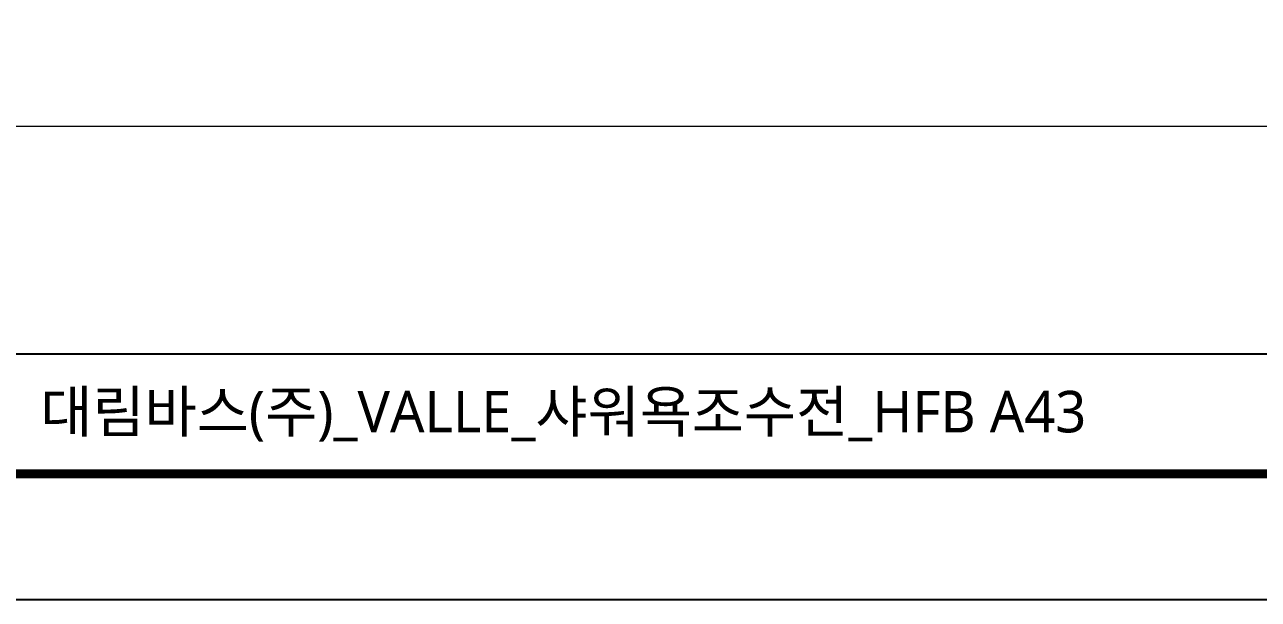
# Model space of a CAD drawing. Extents: x 2340 to 3468, y 0 to 827.
# Drawn here: x 2555.9 to 2903.6, y 0 to 162.1 of the extents above; entities that cross this region are included whole.
import ezdxf

# ---------------------------------------------------------------- set-up
doc = ezdxf.new("R2010")
doc.units = 0
doc.header["$LTSCALE"] = 3
doc.header["$MEASUREMENT"] = 0
doc.layers.get('0').update_dxf_attribs({"linetype": 'CONTINUOUS'})
doc.layers.add('치수선', color=7, linetype='CONTINUOUS', lineweight=20)
doc.styles.add('Daelim Dimension', font='NanumGothic.ttf')

msp = doc.modelspace()

# ---------------------------------------------------------------- linework, layer by layer
at = {"color": 5}
msp.add_line((2357.71, 69.28), (3266.3, 69.28), dxfattribs=at)
at = {"ltscale": 0.5}
msp.add_lwpolyline([(2339.56, 0), (3467.96, 0), (3467.96, 826.8), (2339.56, 826.8)], close=True, dxfattribs=at)
at = {"color": 5, "linetype": 'ByBlock', "lineweight": 200, "const_width": 2.6}
msp.add_lwpolyline([(2357.71, 35.4), (3449.71, 35.4), (3449.71, 807.6), (2357.71, 807.6)], close=True, dxfattribs=at)
at = {"layer": '치수선'}
msp.add_line((3191.76, 133.31), (2414.56, 133.31), dxfattribs=at)

# ---------------------------------------------------------------- texts
at = {"color": 2, "insert": (2560.29, 58.8), "char_height": 11.7115, "width": 518.4179, "attachment_point": 1, "style": 'Daelim Dimension'}
msp.add_mtext('대림바스(주)_VALLE_샤워욕조수전_HFB A43', dxfattribs=at)

doc.saveas('drawing.dxf')
